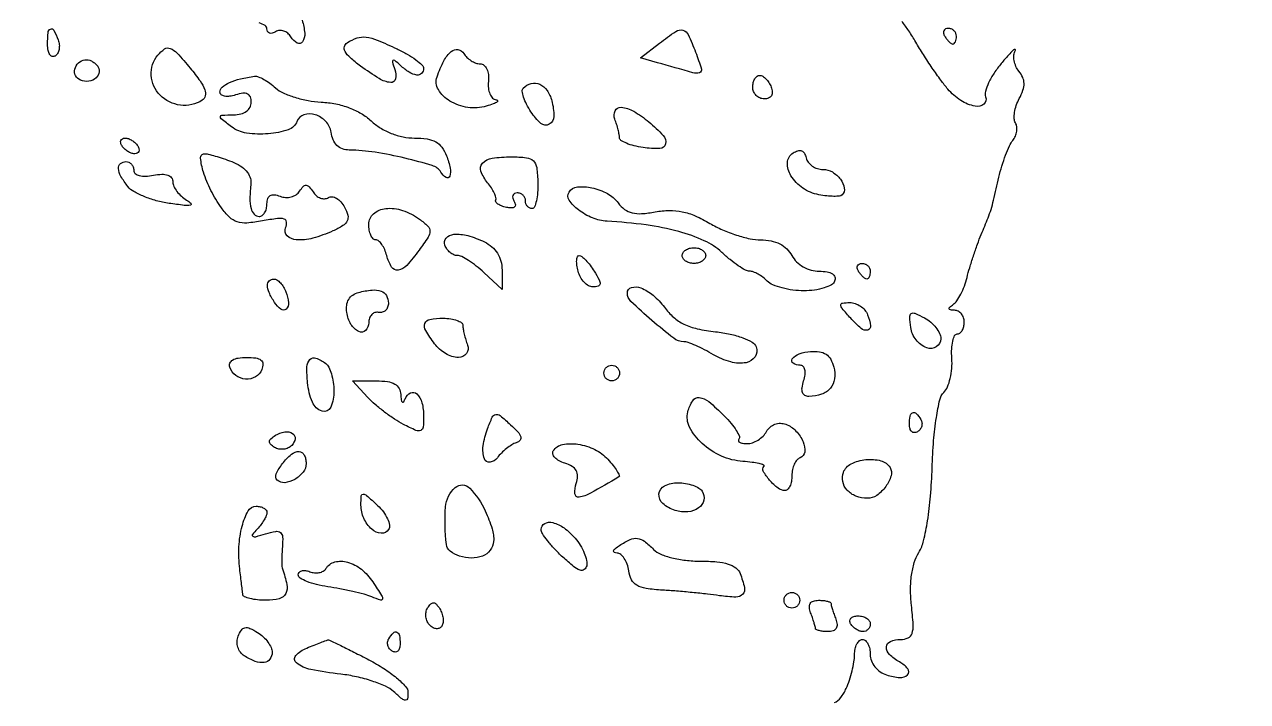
# Model space of a CAD drawing. Extents: x 0 to 4160, y 0 to 3120.
# Drawn here: x 288.1 to 444.2, y 2697.1 to 2783.5 of the extents above; entities that cross this region are included whole.
import ezdxf

# ---------------------------------------------------------------- set-up
doc = ezdxf.new("R2010")
doc.units = 0

msp = doc.modelspace()

# ---------------------------------------------------------------- linework, layer by layer
for points in [[(4159.499279, 606.274193, 0.000001), (4159.667734, 974.478125, 0.000057)], [(757.647081, 3119.740147, 0.000002), (520.492565, 3119.487217, 0.4139)], [(1964.75, 0.149832, 0.000016), (2717.930904, 0.232101, 0.000028), (3351.473438, 0.357111)], [(323.483752, 2784.051192, -0.055592), (323.815907, 2782.380567, -0.169649), (323.532943, 2781.276564, -0.396258), (322.866084, 2781.120959, -0.123601), (322.05743, 2781.907076, 0.080983), (321.654936, 2782.370465, 0.091762), (321.14195, 2782.658071, 0.100716), (320.599989, 2782.727393, 0.120589), (320.111803, 2782.569098, -0.072223), (319.686428, 2782.38453, -0.148061), (319.326592, 2782.394897, -0.188844), (319.08901, 2782.593424, -0.126017), (319, 2782.940983, 0.264846), (318.767839, 2783.348535, 0.058229), (318.003303, 2783.688914, 0.046103)], [(391.418216, 2696.938128, 0.129376), (392.226498, 2697.570528, 0.055565), (392.934462, 2698.755505, 0.02652), (393.342542, 2699.793752, 0.019528), (393.686998, 2700.98082, 0.019842), (393.924805, 2702.132142, 0.041025), (394, 2703.047053, -0.049231), (394.073765, 2703.794407, -0.069228), (394.29375, 2704.426322, -0.089405), (394.618194, 2704.851717, -0.18737), (395, 2705, -0.185742), (395.381774, 2704.853109, -0.089917), (395.70625, 2704.432295, -0.069758), (395.926202, 2703.806935, -0.04977), (396, 2703.067388, 0.096246), (396.154337, 2702.273027, 0.073001), (396.603673, 2701.505328, 0.070334), (397.274836, 2700.873683, 0.076978), (398.075361, 2700.476082, 0.057151), (399.77549, 2700.14355, 0.218122), (400.765025, 2700.505367, 0.390678), (400.799195, 2701.250135, 0.090634), (399.74167, 2702.124693, -0.064118), (398.444714, 2703.086841, -0.216165), (398.063677, 2704.044472, -0.293939), (398.5643, 2704.747402, -0.095327), (399.877163, 2705, 0.105011), (400.835999, 2705.203622, 0.214349), (401.338626, 2705.765293, 0.09307), (401.478883, 2706.908611, 0.012176), (401.262815, 2709.360667, -0.027113), (401.145825, 2711.374508, -0.035638), (401.26984, 2713.210838, -0.039969), (401.625138, 2714.810402, -0.060565), (402.204942, 2716.110667, 0.076352), (402.814024, 2717.600797, 0.019909), (403.318658, 2720.145084, 0.018392), (403.69759, 2723.30879, 0.012762), (403.90243, 2726.904569, -0.011655), (404.092874, 2730.383201, -0.019002), (404.434941, 2733.318813, -0.018355), (404.874813, 2735.597339, -0.140409), (405.398302, 2736.541159, 0.100005), (405.856748, 2737.231746, 0.039249), (406.205099, 2738.325837, 0.036869), (406.406275, 2739.604271, 0.037893), (406.414775, 2740.886589, -0.027272), (406.397364, 2742.079741, -0.044173), (406.527033, 2743.085436, -0.05628), (406.767382, 2743.789527, -0.290099), (407.099614, 2744, 0.163242), (407.443068, 2744.115203, 0.096025), (407.735512, 2744.440625, 0.077264), (407.933103, 2744.926303, 0.058106), (408, 2745.5, 0.081749), (407.905509, 2746.07407, 0.09112), (407.632812, 2746.563873, 0.099323), (407.226808, 2746.894248, 0.118755), (406.75, 2747.015313, -0.033411), (406.222968, 2747.057059, -0.315502), (406.066958, 2747.204475, -0.274136), (406.142363, 2747.422736, -0.028133), (406.596028, 2747.765313, 0.0966), (407.062825, 2748.229996, 0.030683), (407.564547, 2749.079043, 0.029335), (408.019912, 2750.116181, 0.028794), (408.354011, 2751.205897, -0.01283), (408.690618, 2752.443399, -0.00709), (409.161744, 2753.937704, -0.007065), (409.682445, 2755.43961, -0.011278), (410.174189, 2756.705897, 0.002986), (411.038666, 2758.827083, 0.020527), (411.414122, 2759.888574, 0.016456), (411.732096, 2761.055564, 0.001487), (412.421929, 2764, -0.016765), (412.802963, 2765.428406, -0.01683), (413.278416, 2766.826195, -0.016904), (413.774349, 2768.014628, -0.062195), (414.201563, 2768.706195, 0.067813), (414.525388, 2769.243759, 0.06413), (414.701313, 2769.858617, 0.068695), (414.709308, 2770.454423, 0.10787), (414.539846, 2770.935528, -0.129294), (414.375163, 2771.474745, -0.048421), (414.420978, 2772.270468, -0.043891), (414.64303, 2773.170025, -0.040438), (415.02315, 2774.043256, 0.038407), (415.492433, 2775.10948, 0.087549), (415.634818, 2775.974217, 0.102802), (415.465091, 2776.746467, 0.067979), (414.983304, 2777.520117, -0.069009), (414.593467, 2778.148988, -0.06199), (414.371646, 2778.883465, -0.065379), (414.343445, 2779.607874, -0.100785), (414.523658, 2780.206195, 0.53382), (414.468994, 2780.309367, 0.216861), (414.282775, 2780.246785, 0.023495), (413.644038, 2779.591352, 0.006906), (412.726498, 2778.52754, 0.028621), (411.80815, 2777.295826, 0.035783), (411.109827, 2776.052963, 0.038674), (410.69605, 2774.963807, 0.164501), (410.72374, 2774.27754, -0.319112), (410.481634, 2773.334835, -0.229091), (409.391296, 2773.055026, -0.09458), (407.546099, 2773.80877, -0.072518), (405.90678, 2775.25, -0.018579), (405.019945, 2776.374742, -0.007926), (403.914596, 2777.940625, -0.007829), (402.787248, 2779.649514, -0.0102), (401.812347, 2781.25, 0.015163), (400.917615, 2782.686582, 0.021707), (400.032619, 2783.898438, 0.018501)]]:
    msp.add_lwpolyline(points, format="xyb")
for points in [[(292.349337, 2781.532025, -0.066719), (292.493102, 2780.926665, -0.072258), (292.466258, 2780.321649, -0.081026), (292.279146, 2779.809536, -0.126981), (291.956326, 2779.473008, -0.214542), (291.594852, 2779.42542, -0.177225), (291.280921, 2779.660421, -0.099152), (291.068264, 2780.193244, -0.045552), (291, 2780.940983, -0.020503), (291.063011, 2782.476999, -0.275668), (291.377209, 2782.917133, -0.395517), (291.794126, 2782.769457, -0.027681)], [(335.598871, 2780.386059, -0.019847), (336.901598, 2779.703276, -0.027862), (338.000918, 2778.985933, -0.027086), (338.808111, 2778.322406, -0.210169), (339, 2777.886059, -0.202063), (338.73434, 2777.25553, -0.227862), (338.115845, 2777.046986, -0.112241), (337.161233, 2777.39157, -0.04454), (336.052821, 2778.25, 0.010716), (335.314351, 2778.906318, 0.338283), (335.086223, 2778.918361, 0.328028), (335.009429, 2778.69932, 0.010405), (335.321437, 2777.75, -0.134308), (335.407316, 2776.548106, -0.386573), (334.791451, 2776.092097, -0.113455), (333.3268, 2776.587807, -0.02109), (330.957353, 2778.189651, -0.019828), (329.617084, 2779.265274, -0.083873), (328.966005, 2780.058165, -0.194791), (328.882598, 2780.670468, -0.191207), (329.247845, 2781.174339, -0.06172), (330.512263, 2781.773357, -0.111112), (331.648635, 2781.884882, -0.067705), (333.081188, 2781.5058, -0.012293)], [(373.710974, 2779.954762, -0.015077), (374.447599, 2777.809596, -0.42407), (374.191613, 2777.342731, -0.135123), (373.365663, 2777.343996, -0.002169), (368.833617, 2778.620196), (366.667234, 2779.240391), (369.083617, 2781.09796, -0.015228), (371.185726, 2782.614387, -0.212275), (372.084109, 2782.774284, -0.2281), (372.767832, 2782.209145, -0.017656)], [(405.5, 2782, 0.029505), (405.768994, 2781.617226, 0.035638), (406.066025, 2781.29375, 0.038439), (406.34829, 2781.065539, 0.151918), (406.559017, 2781, 0.210953), (406.727648, 2781.07446, 0.081139), (406.870461, 2781.29375, 0.061769), (406.967655, 2781.617151, 0.042167), (407, 2782, 0.105053), (406.918938, 2782.381556, 0.099167), (406.688914, 2782.70625, 0.09642), (406.345238, 2782.923877, 0.093332), (405.940983, 2783, 0.108972), (405.586039, 2782.921712, 0.182303), (405.3746, 2782.70625, 0.161196), (405.343488, 2782.3821, 0.082592)], [(310.738302, 2773.8171, -0.174724), (307.957863, 2773.19566, -0.168718), (305.372264, 2774.47783, -0.179526), (304.237826, 2777.012102, -0.191891), (305.073069, 2779.588043, -0.072051), (305.937181, 2780.36794, -0.248398), (306.663753, 2780.443353, -0.11229), (307.530007, 2779.841563, -0.011092), (309.208393, 2777.919444, -0.016992), (310.480297, 2776.286163, -0.067779), (311.078741, 2775.170413, -0.143425), (311.135323, 2774.38648, -0.200653)], [(346.213525, 2778.47325, -0.17086), (346.694685, 2778.292556, -0.109715), (347.061419, 2777.814669, -0.082628), (347.26201, 2777.093005, -0.053293), (347.26179, 2776.22325, 0.053698), (347.262265, 2775.365281, 0.074805), (347.457278, 2774.623799, 0.095949), (347.807766, 2774.109092, 0.177152), (348.26179, 2773.90032, -0.249901), (348.442869, 2773.784228, -0.39482), (348.401901, 2773.617639, -0.059209), (347.888848, 2773.363888, -0.01491), (347, 2773.077977, -0.105971), (344.627813, 2772.911077, -0.099525), (342.336202, 2773.719923, -0.124353), (340.878371, 2775.177005, -0.223507), (340.71558, 2776.82547, -0.031645), (341.591943, 2778.871849, -0.096802), (342.51443, 2780.058271, -0.224037), (343.37354, 2780.301691, -0.216419), (344.125254, 2779.797334, 0.062751), (344.527295, 2779.299059, 0.050407), (345.069425, 2778.873234, 0.052018), (345.662176, 2778.578711, 0.084302)], [(297.457295, 2778.069098, -0.221146), (297.555025, 2777.246757, -0.174599), (296.997313, 2776.53216, -0.137965), (295.986908, 2776.232649, -0.142848), (294.983688, 2776.510081, -0.189436), (294.496365, 2777.160814, -0.165456), (294.54728, 2778.014234, -0.147302), (295.126679, 2778.730681, -0.150691), (296, 2779, -0.08914), (296.379855, 2778.931737, -0.053258), (296.791891, 2778.726548, -0.051122), (297.171806, 2778.425183, -0.061191)], [(320.111658, 2775.398951, 0.07769), (321.071983, 2774.769096, 0.030961), (322.547878, 2774.207618, 0.029719), (324.244316, 2773.78851, 0.032954), (325.920851, 2773.591629, -0.036375), (327.781167, 2773.360271, -0.040902), (329.514234, 2772.865285, -0.043504), (331.043103, 2772.132562, -0.055136), (332.294904, 2771.192678, 0.051777), (333.46626, 2770.300864, 0.042806), (334.871419, 2769.601693, 0.04276), (336.376855, 2769.151341, 0.051347), (337.846675, 2769, -0.036586), (339.440087, 2768.88325, -0.08995), (340.548072, 2768.509056, -0.107913), (341.332406, 2767.820991, -0.068612), (341.915664, 2766.75, -0.036977), (342.387541, 2765.155667, -0.137125), (342.326606, 2764.119023, -0.49032), (341.873751, 2763.965029, -0.105983), (341.195627, 2764.656494, 0.17971), (340.108077, 2765.484441, 0.014862), (336.618462, 2766.432757, 0.020822), (332.799066, 2767.183104, 0.033653), (329.5, 2767.464425, -0.083881), (328.623774, 2767.628543, -0.106777), (327.931015, 2768.067974, -0.099242), (327.447127, 2768.783009, -0.064094), (327.180449, 2769.75, 0.154639), (326.525805, 2771.112422, 0.128294), (325.157505, 2771.971861, 0.154859), (323.728104, 2771.969516, 0.22866), (322.833333, 2771.121616, -0.227471), (321.707693, 2770.050103, -0.05805), (319.170433, 2769.542461, -0.056913), (316.410003, 2769.631393, -0.125994), (314.480543, 2770.439377, -0.005272), (313.163981, 2771.456504, -0.275931), (313.05429, 2771.74442, -0.351995), (313.261573, 2771.926013, -0.0071), (314.75, 2771.968197, 0.0581), (315.66959, 2772.088612, 0.093176), (316.38605, 2772.41901, 0.11427), (316.837568, 2772.928303, 0.125093), (317, 2773.567388, 0.088639), (316.879337, 2774.242687, 0.197727), (316.532245, 2774.619739, 0.144755), (315.92767, 2774.710381, 0.042184), (315, 2774.5, -0.043865), (314.233668, 2774.328908, -0.077588), (313.5875, 2774.343696, -0.120098), (313.160831, 2774.532598, -0.232811), (313, 2774.859288, -0.220665), (313.295599, 2775.496465, -0.068259), (314.210939, 2776.077696, -0.049646), (315.613746, 2776.558559, -0.026448), (317.421259, 2776.883999, -0.125799), (317.891976, 2776.824838, -0.032274), (318.591583, 2776.495617, -0.030788), (319.366725, 2776.003225, -0.027028)], [(355.350615, 2773.767247, -0.061888), (355.619442, 2771.745015, -0.277713), (355.037515, 2770.75914, -0.312277), (353.974113, 2770.876125, -0.069065), (352.700702, 2772.334035, -0.027475), (352.134014, 2773.312164, -0.039724), (351.753643, 2774.235518, -0.04544), (351.584398, 2774.990463, -0.232856), (351.718715, 2775.385381, -0.135983), (352.735339, 2775.960853, -0.16752), (353.814682, 2775.866521, -0.139269), (354.751587, 2775.083936, -0.085802)], [(383.361626, 2775.5, -0.075244), (383.496694, 2774.885039, -0.151899), (383.382077, 2774.407358, -0.166113), (383.027855, 2774.106211, -0.094119), (382.468615, 2774, -0.10122), (381.908181, 2774.114629, -0.098432), (381.431406, 2774.440625, -0.097416), (381.112001, 2774.927495, -0.096899), (381, 2775.5, -0.057609), (381.066322, 2776.073715, -0.076852), (381.262322, 2776.559375, -0.095748), (381.552359, 2776.884842, -0.164455), (381.893011, 2777, -0.13875), (382.276919, 2776.891374, -0.061199), (382.692784, 2776.559375, -0.053891), (383.075237, 2776.073796, -0.048303)], [(367.75, 2771.056438, -0.030354), (369.583596, 2769.327747, -0.249923), (369.873431, 2768.256946, -0.341438), (369.147847, 2767.661422, -0.043763), (367, 2767.786692, -0.024719), (365.850672, 2768.013883, -0.037215), (364.88125, 2768.334043, -0.041842), (364.18751, 2768.69258, -0.258047), (364, 2769.031712, 0.047902), (363.960217, 2769.446007, 0.014401), (363.821697, 2770.064691, 0.01429), (363.625363, 2770.753581, 0.015048), (363.393011, 2771.418213, -0.205945), (363.435378, 2772.48206, -0.311427), (364.210004, 2772.926579, -0.112167), (365.806821, 2772.421681, -0.04143)], [(302.5, 2768, -0.076764), (302.661825, 2767.617617, -0.154201), (302.642737, 2767.29375, -0.186277), (302.449529, 2767.079239, -0.117858), (302.118034, 2767, -0.085235), (301.689814, 2767.073533, -0.053414), (301.230237, 2767.29375, -0.051777), (300.810561, 2767.617474, -0.064269), (300.5, 2768, -0.076764), (300.338175, 2768.382383, -0.154201), (300.357263, 2768.70625, -0.186277), (300.550471, 2768.920761, -0.117858), (300.881966, 2769, -0.085235), (301.310186, 2768.926467, -0.053414), (301.769763, 2768.70625, -0.051777), (302.189439, 2768.382526, -0.064269)], [(314.497894, 2766.000801, -0.04885), (315.562923, 2765.471881, -0.071238), (316.362676, 2764.797162, -0.085966), (316.835832, 2764.036138, -0.122138), (316.947839, 2763.250801, 0.020016), (316.827418, 2761.291252, 0.066094), (316.96998, 2760.00808, 0.127127), (317.365277, 2759.276761, 0.208536), (318, 2759, 0.157984), (318.381408, 2759.123597, 0.097154), (318.70625, 2759.472053, 0.07906), (318.92557, 2759.992458, 0.060338), (319, 2760.606989, -0.076293), (319.103107, 2761.278785, -0.187593), (319.410112, 2761.661977, -0.166401), (319.926005, 2761.763701, -0.057892), (320.67005, 2761.573119, 0.078993), (321.370814, 2761.424673, 0.075854), (322.093423, 2761.497416, 0.080113), (322.726815, 2761.773938, 0.106755), (323.17005, 2762.21613, -0.042149), (323.636141, 2762.819019, -0.224467), (324.011555, 2762.97194, -0.203895), (324.392897, 2762.784391, -0.03475), (324.888197, 2762.121885, 0.074288), (325.307424, 2761.64467, 0.086983), (325.827339, 2761.341327, 0.098555), (326.364804, 2761.255608, 0.129531), (326.838023, 2761.399893, -0.172407), (327.320895, 2761.503883, -0.101995), (327.88431, 2761.309246, -0.079483), (328.444239, 2760.842823, -0.056616), (328.909049, 2760.169944, -0.057497), (329.313389, 2759.147318, -0.18217), (329.242047, 2758.427039, -0.141561), (328.686308, 2757.818851, -0.030422), (327.412169, 2757.141935, -0.040324), (324.849, 2756.215239, -0.083342), (322.735842, 2756.003179, -0.183368), (321.590482, 2756.527066, -0.294471), (321.377929, 2757.542484, 0.107052), (321.492551, 2758.285221, 0.315682), (321.187958, 2758.668315, 0.106725), (320.33978, 2758.731922, 0.011914), (318.416067, 2758.418276, -0.026728), (316.446951, 2758.156829, -0.098026), (315.203687, 2758.302794, -0.115606), (314.222197, 2758.894452, -0.04466), (313.181149, 2760.108436, -0.037392), (311.838999, 2762.323057, -0.041625), (310.896403, 2764.636547, -0.051542), (310.526587, 2766.454331, -0.443131), (311.021384, 2767, -0.059697), (311.503454, 2766.942238, -0.010342), (312.392581, 2766.706485, -0.011116), (313.429506, 2766.383336, -0.009747)], [(353.575026, 2763.297403, -0.023616), (353.544092, 2762.033662, -0.038006), (353.385662, 2760.968612, -0.044665), (353.139575, 2760.208023, -0.300758), (352.825026, 2760, -0.12045), (352.510357, 2760.07692, -0.100711), (352.242351, 2760.29375, -0.091807), (352.062347, 2760.61805, -0.081081), (352, 2761, 0.105053), (351.918938, 2761.381556, 0.099167), (351.688914, 2761.70625, 0.09642), (351.345238, 2761.923877, 0.093332), (350.940983, 2762, 0.123575), (350.592384, 2761.912508, 0.188176), (350.392052, 2761.678011, 0.149868), (350.378752, 2761.323181, 0.073512), (350.559413, 2760.903868, -0.102504), (350.712156, 2760.484488, -0.273879), (350.59588, 2760.201343, -0.169754), (350.213826, 2760.078882, -0.044556), (349.565608, 2760.153868, -0.036314), (348.946945, 2760.329638, -0.063507), (348.474241, 2760.573489, -0.096905), (348.211347, 2760.842182, -0.269015), (348.197179, 2761.096305, 0.189684), (348.22894, 2761.429706, 0.039539), (348.01857, 2761.990351, 0.036322), (347.653303, 2762.642413, 0.02738), (347.16391, 2763.3025, -0.083377), (346.319124, 2764.756445, -0.282722), (346.518697, 2765.788162, -0.173743), (347.729218, 2766.425473, -0.035349), (350.18541, 2766.597403, -0.025411), (352.135446, 2766.496704, -0.168981), (353.004283, 2766.090636, -0.169879), (353.430999, 2765.234211, -0.025744)], [(389.966335, 2765, -0.135145), (391.165293, 2764.669906, -0.097954), (392.200072, 2763.738992, -0.117408), (392.684745, 2762.621279, -0.244931), (392.407597, 2761.74093, -0.17538), (392.087889, 2761.591132, -0.024817), (391.350161, 2761.560635, -0.025796), (390.439409, 2761.615245, -0.019355), (389.446191, 2761.765535, -0.101625), (387.393075, 2762.612931, -0.106134), (385.877267, 2764.190841, -0.148768), (385.433803, 2765.868123, -0.248675), (386.146755, 2767.100842, -0.067471), (386.753192, 2767.374752, -0.163296), (387.238453, 2767.358134, -0.173277), (387.596744, 2767.055669, -0.077796), (387.823324, 2766.473668, 0.109388), (388.084151, 2765.910736, 0.079316), (388.586205, 2765.43289, 0.074416), (389.246688, 2765.110708, 0.076468)], [(302, 2764.883423, 0.222095), (302.189445, 2764.477964, 0.112088), (302.702744, 2764.215051, 0.072403), (303.501153, 2764.130452, 0.037491), (304.5, 2764.244751, -0.035169), (305.589414, 2764.374537, -0.092805), (306.364586, 2764.267816, -0.15233), (306.824652, 2763.936424, -0.162465), (307, 2763.411018, 0.108717), (307.12663, 2762.835519, 0.053429), (307.514063, 2762.189069, 0.049398), (308.080601, 2761.575288, 0.051251), (308.75, 2761.093066, -0.069971), (309.295227, 2760.668534, -0.596787), (309.222485, 2760.438762, -0.076232), (308.444557, 2760.410808, -0.006818), (306.5, 2760.664807, -0.030598), (304.877054, 2761.001737, -0.030622), (303.307813, 2761.534157, -0.032154), (302.002518, 2762.16889, -0.095641), (301.25, 2762.812561, -0.036549), (300.364496, 2764.108472, -0.112495), (300.050254, 2765.116044, -0.236699), (300.303447, 2765.738061, -0.18181), (301, 2766, -0.110882), (301.381489, 2765.914346, -0.100005), (301.70625, 2765.672005, -0.09477), (301.924089, 2765.309746, -0.088335)], [(363.828171, 2760.719352, 0.072763), (364.653756, 2759.894984, 0.101024), (365.597792, 2759.452825, 0.077529), (366.825154, 2759.352062, 0.02816), (368.562077, 2759.577623, -0.042238), (370.365357, 2759.760413, -0.056085), (372.0052, 2759.603402, -0.051783), (373.665999, 2759.069604, -0.029656), (375.541066, 2758.108272, 0.030538), (377.122306, 2757.301095, 0.024111), (378.918801, 2756.619305, 0.024694), (380.654086, 2756.148137, 0.05399), (382.021976, 2756, -0.048989), (383.336929, 2755.870854, -0.067617), (384.457459, 2755.48601, -0.074639), (385.351294, 2754.854807, -0.079049), (386, 2754, 0.078047), (386.598568, 2753.207988, 0.062372), (387.45573, 2752.565436, 0.061171), (388.463307, 2752.143604, 0.068682), (389.503799, 2752, -0.038643), (390.505597, 2751.922459, -0.10406), (391.170167, 2751.670894, -0.178369), (391.475653, 2751.267817, -0.167064), (391.457228, 2750.75, -0.176284), (391.03883, 2750.268725, -0.049349), (390.108806, 2749.867188, -0.043298), (388.891546, 2749.591898, -0.033981), (387.540901, 2749.5, -0.032716), (386.133511, 2749.592187, -0.032443), (384.746137, 2749.867188, -0.03423), (383.569292, 2750.268942, -0.097071), (382.852288, 2750.75, 0.03553), (382.299641, 2751.228346, 0.03373), (381.675496, 2751.632812, 0.035569), (381.074249, 2751.913264, 0.09159), (380.604719, 2752, -0.128457), (380.068966, 2752.139952, -0.021154), (379.151353, 2752.706759, -0.022057), (378.105794, 2753.484799, -0.017896), (377.054719, 2754.405987, 0.083529), (374.823795, 2755.89569, 0.039242), (371.548381, 2757.067744, 0.032604), (367.385807, 2757.911567, 0.02003), (362.403228, 2758.385167, -0.08413), (360.548316, 2758.804982, -0.065782), (358.755585, 2759.835757, -0.079348), (357.581779, 2761.072633, -0.296903), (357.557635, 2762.093256, -0.232374), (358.620819, 2762.760676, -0.080078), (360.483781, 2762.656464, -0.071742), (362.449483, 2761.918957, -0.107348)], [(338.467021, 2758.647773, -0.031681), (339.541362, 2757.752537, -0.209898), (339.806339, 2757.123979, -0.142365), (339.572577, 2756.361983, -0.012411), (338.408151, 2754.679198, -0.026641), (336.839003, 2752.752216, -0.169259), (335.746577, 2752.157141, -0.304708), (334.914325, 2752.536911, -0.07398), (334.289749, 2754, 0.038887), (334.024544, 2754.765484, 0.050447), (333.660882, 2755.4125, 0.059916), (333.259476, 2755.858742, 0.181596), (332.883369, 2756, -0.2107), (332.545576, 2756.148959, -0.081235), (332.25949, 2756.5875, -0.061847), (332.064796, 2757.234305, -0.042236), (332, 2758, -0.218012), (332.614004, 2759.341255, -0.154294), (334.157736, 2760.004894, -0.106337), (336.313886, 2759.76229, -0.077014)], [(346.75, 2755.752636, -0.065296), (347.706031, 2755.123885, -0.075024), (348.416652, 2754.295247, -0.074963), (348.851522, 2753.293221, -0.065045), (349, 2752.156706), (349, 2749.651372), (346.685549, 2751.825686, 0.021289), (345.720339, 2752.658028, 0.024792), (344.734141, 2753.361295, 0.024906), (343.853563, 2753.86559, 0.118118), (343.292538, 2754, -0.108568), (342.842016, 2754.098991, -0.066393), (342.380508, 2754.391667, -0.061757), (341.978425, 2754.823549, -0.065071), (341.70233, 2755.333333, -0.284958), (341.874993, 2756.237004, -0.188155), (342.853812, 2756.715685, -0.088402), (344.639948, 2756.548253, -0.045413)], [(360.767927, 2752, -0.01628), (361.393968, 2750.920882, -0.14205), (361.508728, 2750.384889, -0.311893), (361.276367, 2750.09516, -0.072672), (360.625105, 2750, -0.128549), (360.05393, 2750.149316, -0.074073), (359.488482, 2750.5875, -0.065867), (359.014055, 2751.235317, -0.061273), (358.710251, 2752, -0.029698), (358.557692, 2752.766768, -0.052124), (358.536463, 2753.4125, -0.076412), (358.6367, 2753.852851, -0.307817), (358.853073, 2754, -0.174106), (359.186366, 2753.880315, -0.029417), (359.690218, 2753.4125, -0.029121), (360.240929, 2752.765826, -0.022242)], [(375, 2754, -0.148195), (374.884432, 2753.618646, -0.098894), (374.559375, 2753.29375, -0.082425), (374.073457, 2753.074694, -0.064853), (373.5, 2753, -0.064853), (372.926543, 2753.074694, -0.082425), (372.440625, 2753.29375, -0.098894), (372.115568, 2753.618646, -0.148195), (372, 2754, -0.148195), (372.115568, 2754.381354, -0.098894), (372.440625, 2754.70625, -0.082425), (372.926543, 2754.925306, -0.064853), (373.5, 2755, -0.064853), (374.073457, 2754.925306, -0.082425), (374.559375, 2754.70625, -0.098894), (374.884432, 2754.381354, -0.148195)], [(396, 2752, -0.042167), (395.967655, 2751.617151, -0.061769), (395.870461, 2751.29375, -0.081139), (395.727648, 2751.07446, -0.210953), (395.559017, 2751, -0.151918), (395.34829, 2751.065539, -0.038439), (395.066025, 2751.29375, -0.035638), (394.768994, 2751.617226, -0.029505), (394.5, 2752, -0.082592), (394.343488, 2752.3821, -0.161196), (394.3746, 2752.70625, -0.182303), (394.586039, 2752.921712, -0.108972), (394.940983, 2753, -0.093332), (395.345238, 2752.923877, -0.09642), (395.688914, 2752.70625, -0.099167), (395.918938, 2752.381556, -0.105053)], [(321.41655, 2749.356872, -0.064226), (321.750282, 2747.982006, -0.239714), (321.445648, 2747.174373, -0.362582), (320.770676, 2747.144739, -0.089003), (319.96094, 2748.02896, -0.032058), (319.272033, 2749.290528, -0.103585), (319.056104, 2750.215679, -0.218031), (319.294546, 2750.769607, -0.185839), (319.893011, 2751, -0.14828), (320.280659, 2750.882454, -0.058646), (320.708918, 2750.517331, -0.051229), (321.109254, 2749.985526, -0.044155)], [(334.5, 2747.916667, -0.090618), (334.404678, 2747.395029, -0.1151), (334.132812, 2746.989583, -0.123487), (333.726366, 2746.764789, -0.114715), (333.25, 2746.75, 0.129717), (332.773977, 2746.721119, 0.125415), (332.367188, 2746.461458, 0.108839), (332.094403, 2746.002571, 0.080046), (332, 2745.416667, -0.200204), (331.592684, 2744.440186, -0.315334), (330.732618, 2744.292992, -0.151984), (329.724697, 2745.219038, -0.095114), (329.191533, 2746.743744, -0.066317), (329.178384, 2747.66357, -0.103788), (329.430188, 2748.410921, -0.111703), (329.943521, 2748.957214, -0.086139), (330.691533, 2749.293192, -0.036386), (332.413965, 2749.602288, -0.113395), (333.576547, 2749.460922, -0.18134), (334.24855, 2748.888428, -0.127283)], [(369.728333, 2747.398382, 0.055354), (370.886321, 2746.130584, 0.068488), (372.219913, 2745.250596, 0.057306), (373.927288, 2744.661906, 0.026332), (376.252076, 2744.275055, -0.024977), (378.121896, 2743.969112, -0.036548), (379.721672, 2743.500083, -0.041658), (380.913412, 2742.936816, -0.171554), (381.423478, 2742.338818, -0.238996), (381.293226, 2741.076048, -0.207669), (380.177228, 2740.32995, -0.112396), (378.185155, 2740.417786, -0.06651), (375.984241, 2741.350237, 0.014199), (374.84219, 2741.98183, 0.016452), (373.72015, 2742.515382, 0.015621), (372.74841, 2742.903205, 0.087344), (372.198536, 2743, -0.16615), (370.918071, 2743.437577, -0.013559), (368.137665, 2745.712315, -0.012305), (365.462227, 2748.14263, -0.204991), (365, 2749.222684, -0.332706), (365.525589, 2749.925122, -0.165044), (366.700409, 2749.876825, -0.083406), (368.306489, 2748.925728, -0.06011)], [(395.654923, 2746.456872, -0.052812), (396.038578, 2745.01978, -0.397669), (395.675531, 2744.490973, -0.233661), (394.835439, 2744.702725, -0.032319), (393.505548, 2745.993869, -0.00814), (392.427921, 2747.224317, -0.16105), (392.242593, 2747.68345, -0.394125), (392.451409, 2747.938231, -0.033352), (393.376397, 2748, -0.083147), (394.06533, 2747.884637, -0.065963), (394.741343, 2747.546706, -0.066322), (395.302508, 2747.046787, -0.086262)], [(344, 2745.081787, 0.04425), (344.040803, 2744.621647, 0.015326), (344.178303, 2743.96865, 0.015089), (344.374624, 2743.254744, 0.016969), (344.606989, 2742.581787, -0.253774), (344.462262, 2741.48033, -0.250815), (343.457783, 2740.993122, -0.12546), (341.803841, 2741.485784, -0.095885), (340.392046, 2742.75, -0.027958), (339.263539, 2744.423109, -0.219962), (339.168319, 2745.331205, -0.276191), (339.791059, 2745.859251, -0.041111), (341.5, 2746, -0.03493), (342.457534, 2745.933025, -0.053132), (343.265625, 2745.730275, -0.069316), (343.820686, 2745.433926, -0.239948)], [(405, 2743.391492, -0.253554), (404.43401, 2742.347135, -0.239072), (403.223952, 2742.215721, -0.138473), (401.850425, 2743.230605, -0.130208), (401.170245, 2744.838083, -0.019613), (401.034432, 2746.163511, -0.263567), (401.240162, 2746.586675, -0.260021), (401.711446, 2746.631146, -0.019178), (402.920245, 2746.042684, -0.052495), (403.715738, 2745.502778, -0.051149), (404.389072, 2744.804762, -0.055547), (404.849003, 2744.061641, -0.111264)], [(391.351107, 2739.765367, -0.098021), (391.441373, 2738.271728, -0.142574), (390.908554, 2737.073122, -0.133763), (389.782679, 2736.297383, -0.081616), (388.182612, 2736.015313, -0.131813), (387.664492, 2736.147882, -0.183759), (387.361119, 2736.511936, -0.118334), (387.301901, 2737.12888, -0.041888), (387.5, 2738, 0.043987), (387.676008, 2738.789261, 0.086344), (387.649865, 2739.430242, 0.136392), (387.433385, 2739.841894, 0.20676), (387.067388, 2740, -0.138813), (386.155487, 2740.258141, -0.44138), (386.050811, 2740.80911, -0.14943), (386.934578, 2741.454229, -0.062912), (388.388707, 2741.76148, -0.056544), (389.523591, 2741.726976, -0.112869), (390.35716, 2741.40544, -0.117221), (390.94833, 2740.763802, -0.063919)], [(318.342788, 2739.450908, -0.173757), (317.542417, 2738.520651, -0.148367), (316.274281, 2738.23488, -0.141168), (315.013834, 2738.699873, -0.155095), (314.249533, 2739.75, -0.181034), (314.268478, 2740.264947, -0.162999), (314.62092, 2740.668317, -0.095233), (315.337178, 2740.921384, -0.037451), (316.385282, 2741, -0.03049), (317.593694, 2740.926242, -0.137743), (318.239497, 2740.656478, -0.226791), (318.473954, 2740.177623, -0.094197)], [(326.5, 2740.234687, -0.124549), (326.888059, 2739.763878, -0.038409), (327.218589, 2738.898229, -0.035751), (327.452205, 2737.836043, -0.032494), (327.542004, 2736.716732, -0.103793), (327.140694, 2734.649612, -0.385896), (326.039199, 2734.136932, -0.224422), (324.798294, 2735.27566, -0.072732), (324.186642, 2737.758189, -0.02937), (324.110119, 2739.790268, -0.184623), (324.494141, 2740.734648, -0.304881), (325.257926, 2740.911541, -0.067442)], [(364, 2739, -0.099038), (363.923658, 2738.618362, -0.097945), (363.70625, 2738.29375, -0.097945), (363.381638, 2738.076342, -0.099038), (363, 2738, -0.099038), (362.618362, 2738.076342, -0.097945), (362.29375, 2738.29375, -0.097945), (362.076342, 2738.618362, -0.099038), (362, 2739, -0.099038), (362.076342, 2739.381638, -0.097945), (362.29375, 2739.70625, -0.097945), (362.618362, 2739.923658, -0.099038), (363, 2740, -0.099038), (363.381638, 2739.923658, -0.097945), (363.70625, 2739.70625, -0.097945), (363.923658, 2739.381638, -0.099038)], [(336.078947, 2736.25, 0.020483), (336.137062, 2735.576253, 0.187944), (336.274935, 2735.323011, 0.449603), (336.450943, 2735.348598, 0.04958), (336.664358, 2735.756231, -0.186104), (337.3394, 2736.479058, -0.314717), (338.123354, 2736.353962, -0.138813), (338.783007, 2735.220047, -0.062839), (339, 2733.500286, -0.023568), (338.933388, 2732.087853, -0.280152), (338.619638, 2731.666939, -0.205206), (338.021412, 2731.679413, -0.013235), (336.419072, 2732.457608, -0.026493), (335.288542, 2733.122364, -0.016026), (334.021121, 2734.020651, -0.016037), (332.816522, 2734.996152, -0.027008), (331.880117, 2735.898305), (329.92209, 2738), (332.961045, 2738, -0.032219), (334.393511, 2737.907598, -0.095949), (335.322651, 2737.599541, -0.1429), (335.858042, 2737.0534, -0.11209)], [(377.348485, 2733.560606, -0.021669), (378.242888, 2732.585127, -0.034821), (378.906629, 2731.673106, -0.038853), (379.297657, 2730.925373, -0.306482), (379.227273, 2730.560606, 0.255469), (379.165592, 2730.350201, 0.220425), (379.306332, 2730.164678, 0.089219), (379.700153, 2730.038556, 0.033003), (380.283643, 2730, 0.082913), (380.966066, 2730.113946, 0.056341), (381.67889, 2730.452545, 0.05531), (382.31297, 2730.951324, 0.071008), (382.762772, 2731.54058, -0.08565), (383.221728, 2732.106869, -0.090656), (383.835627, 2732.473196, -0.091628), (384.533751, 2732.59623, -0.089767), (385.235143, 2732.463262, -0.111191), (386.518881, 2731.607664, -0.08993), (387.431503, 2730.220967, -0.123895), (387.636704, 2728.917603, -0.298051), (387.057229, 2728.185743, 0.138559), (386.652407, 2727.9105, 0.065667), (386.310561, 2727.373833, 0.057563), (386.078491, 2726.675931, 0.051552), (386, 2725.916667, -0.043837), (385.935548, 2725.182948, -0.063618), (385.742218, 2724.563021, -0.083368), (385.457868, 2724.143543, -0.204983), (385.122445, 2724, -0.168308), (384.239537, 2724.305865, -0.04653), (383.160059, 2725.331802, -0.047027), (382.343221, 2726.466727, -0.340191), (382.422399, 2727.092009, 0.53911), (382.386283, 2727.26389, 0.035672), (381.806821, 2727.445353, 0.026657), (380.907794, 2727.6079, 0.013346), (379.758022, 2727.72196, -0.087243), (377.000009, 2728.415137, -0.078703), (374.531921, 2730.022846, -0.090276), (372.948721, 2732.078459, -0.185073), (372.728381, 2734.06933, -0.0787), (373.342811, 2735.472047, -0.284995), (374.184156, 2735.873907, -0.148158), (375.382683, 2735.361735, -0.021847)], [(350.826727, 2730.113347, 0.058612), (350.240111, 2729.840164, 0.029398), (349.569781, 2729.369964, 0.028718), (348.9251, 2728.795466, 0.037624), (348.410827, 2728.197472, -0.197019), (347.470492, 2727.625228, -0.364821), (346.753767, 2728.05681, -0.118938), (346.598802, 2729.72923, -0.052908), (347.150213, 2731.887963, -0.016707), (347.761446, 2733.37828, -0.247789), (348.192289, 2733.714304, -0.218362), (348.748219, 2733.570343, -0.013051), (350.095539, 2732.413539, -0.021355), (351.029744, 2731.492562, -0.110963), (351.392732, 2730.871336, -0.25991), (351.303434, 2730.43259, -0.136515)], [(402.457295, 2733.069098, -0.108373), (402.598899, 2732.665803, -0.099685), (402.565079, 2732.22714, -0.095498), (402.360589, 2731.820631, -0.090427), (402.016312, 2731.510081, -0.136093), (401.63036, 2731.397824, -0.190788), (401.298542, 2731.524436, -0.140899), (401.074611, 2731.890269, -0.067432), (401, 2732.440983, -0.039415), (401.085158, 2733.519563, -0.25701), (401.407182, 2733.933879, -0.315493), (401.86686, 2733.838655, -0.050477)], [(322.174265, 2729.774265, -0.090402), (321.702269, 2729.447819, -0.076613), (321.117308, 2729.284763, -0.07681), (320.511839, 2729.305599, -0.09172), (319.98037, 2729.512132, -0.051636), (319.460944, 2729.912566, -0.224971), (319.324824, 2730.265303, -0.198204), (319.505984, 2730.625842, -0.040088), (320.095492, 2731.059017, -0.098573), (321.272268, 2731.498017, -0.180453), (322.26331, 2731.30072, -0.293102), (322.588475, 2730.62237, -0.167068)], [(324, 2727.468615, -0.167027), (323.617943, 2726.356827, -0.097194), (322.541207, 2725.421904, -0.105651), (321.266698, 2725.012634, -0.225089), (320.314371, 2725.352295, -0.314465), (320.17762, 2726.121028, -0.055749), (320.978628, 2727.443234, -0.053743), (322.11743, 2728.63316, -0.1768), (323.122445, 2729, -0.170139), (323.457257, 2728.882675, -0.094361), (323.742218, 2728.550156, -0.07493), (323.934944, 2728.054418, -0.055357)], [(362.505548, 2727.993869, -0.016298), (363.172273, 2727.207062, -0.028053), (363.667167, 2726.505403, -0.028571), (363.972584, 2725.947759, -0.387497), (363.910536, 2725.743869, -0.006769), (360.293984, 2723.661258, -0.089843), (358.844459, 2723.165193, -0.439312), (358.313239, 2723.592433, -0.093504), (358.474402, 2724.919349, 0.066834), (358.636417, 2725.841799, 0.139111), (358.467094, 2726.545729, 0.131612), (357.943812, 2727.08084, 0.056942), (357.027269, 2727.491345, -0.047782), (356.281648, 2727.809073, -0.079925), (355.743476, 2728.224879, -0.117175), (355.490182, 2728.66709, -0.213263), (355.544496, 2729.071996, -0.209445), (356.721274, 2729.884525, -0.086474), (358.698173, 2729.921813, -0.075807), (360.843167, 2729.246559, -0.095016)], [(398.527073, 2726.956195, -0.216635), (398.663638, 2725.885787, -0.083831), (397.974557, 2724.51927, -0.079557), (396.82789, 2723.390132, -0.159455), (395.627555, 2723.015313, -0.089141), (394.168923, 2723.297942, -0.114756), (393.043518, 2724.064105, -0.133968), (392.481617, 2725.148132, -0.145584), (392.573119, 2726.32995, -0.189287), (393.566006, 2727.416132, -0.088051), (395.430763, 2727.95325, -0.088555), (397.356773, 2727.81462, -0.194581)], [(346.86455, 2721.397935, -0.030455), (347.732015, 2719.138894, -0.092501), (347.930241, 2717.512282, -0.150364), (347.502877, 2716.38273, -0.136894), (346.5, 2715.638374, -0.095414), (345.112578, 2715.391411, -0.073869), (343.594396, 2715.638853, -0.083301), (342.384629, 2716.261391, -0.207349), (341.9, 2717.106989, -0.044864), (341.794878, 2721.917762, -0.200168), (343.029248, 2724.390912, -0.397699), (344.879483, 2724.308903, -0.085692)], [(374.553851, 2723.912868, -0.195019), (374.748524, 2722.7676, -0.186596), (374.095464, 2721.783277, -0.134395), (372.723428, 2721.284188, -0.097563), (371.100663, 2721.468051, -0.103401), (369.522518, 2722.357862, -0.241376), (369.036435, 2723.583269, -0.261888), (369.75409, 2724.613738, -0.113026), (371.440983, 2725, -0.040791), (372.424606, 2724.919621, -0.043258), (373.362293, 2724.680655, -0.047414), (374.124379, 2724.330452, -0.123551)], [(334.517324, 2719.028031, -0.281874), (333.584339, 2718.556767, -0.162911), (332.388933, 2719.068877, -0.105553), (331.363126, 2720.467736, -0.105997), (331, 2722.1614, -0.01856), (331.043983, 2723.345855, -0.398929), (331.280746, 2723.560914, -0.178435), (331.702498, 2723.39494, -0.005488), (333.106352, 2722.115545, -0.042586), (333.86119, 2721.281606, -0.055526), (334.389695, 2720.399112, -0.067267), (334.631584, 2719.60113, -0.180308)], [(319, 2721.2, -0.103549), (318.917204, 2720.804492, -0.030411), (318.632812, 2720.249484, -0.029121), (318.228405, 2719.648815, -0.027575), (317.75, 2719.087605, 0.02152), (317.148974, 2718.399594, 0.463468), (317.194541, 2718.166445, 0.194849), (317.562489, 2718.120241, 0.008488), (318.833885, 2718.481617, -0.028521), (320.121323, 2718.792423, -0.211364), (320.720113, 2718.647956, -0.222099), (320.998323, 2718.114028, -0.031529), (320.973194, 2716.844012, 0.008907), (320.912382, 2715.909851, 0.011151), (320.890765, 2715.041678, 0.009461), (320.902597, 2714.317184, 0.080926), (320.96582, 2714, -0.036705), (321.549078, 2712.008237, -0.173187), (321.39539, 2710.846056, -0.217463), (320.577684, 2710.200763, -0.06003), (318.911516, 2710, -0.024267), (317.789939, 2710.054466, -0.037101), (316.830779, 2710.220313, -0.041888), (316.130383, 2710.459519, -0.267977), (315.916667, 2710.75, 0.001714), (315.866825, 2711.184983, 0.000291), (315.768456, 2712.014062, 0.000318), (315.651712, 2712.987869, 0.000283), (315.52914, 2714, -0.042631), (315.427176, 2716.841176, -0.051768), (315.832492, 2719.473429, -0.06278), (316.605677, 2721.400169, -0.272398), (317.625, 2722, -0.056242), (318.150951, 2721.940651, -0.075697), (318.596094, 2721.765, -0.094932), (318.894563, 2721.505201, -0.167866)], [(358.335822, 2717.920756, -0.038797), (358.994261, 2717.018718, -0.039233), (359.502669, 2716.029056, -0.04222), (359.802224, 2715.099487, -0.109939), (359.808063, 2714.400716, -0.187586), (359.485377, 2713.909805, -0.247215), (358.963171, 2713.839556, -0.084562), (358.116925, 2714.323761, -0.015326), (356.75, 2715.520429, -0.017276), (355.696967, 2716.57111, -0.022196), (354.807813, 2717.610651, -0.020791), (354.154567, 2718.522549, -0.146036), (354, 2719.040469, -0.276965), (354.453068, 2719.795642, -0.187852), (355.476241, 2719.917615, -0.095699), (356.929219, 2719.227283, -0.057147)], [(368.357143, 2716.5, 0.096996), (369.257812, 2715.894324, 0.03808), (370.683222, 2715.417994, 0.034105), (372.423843, 2715.104494, 0.02751), (374.321583, 2715, -0.020725), (376.411523, 2714.913336, -0.054918), (377.877455, 2714.627433, -0.083728), (378.847309, 2714.135504, -0.142941), (379.393011, 2713.418213, -0.034806), (379.944705, 2711.614466, -0.249668), (379.716509, 2710.763819, -0.216806), (378.846823, 2710.403919, -0.026762), (376.75, 2710.589221, 0.007467), (375.219756, 2710.78418, 0.003737), (373.279687, 2710.987293, 0.003709), (371.268438, 2711.167624, 0.005468), (369.5, 2711.293514, -0.02107), (367.381002, 2711.510969, -0.094197), (366.205921, 2711.916403, -0.147631), (365.538963, 2712.621548, -0.080745), (365.180449, 2713.767163, 0.049121), (364.970839, 2714.622546, 0.062558), (364.608009, 2715.348602, 0.075961), (364.155699, 2715.843951, 0.168102), (363.680449, 2716.015313, -0.111205), (363.332919, 2716.098326, -0.373159), (363.248746, 2716.297129, -0.143246), (363.458095, 2716.604216, -0.028545), (364, 2717, -0.034842), (365.355389, 2717.747645, -0.138036), (366.285548, 2717.897833, -0.135513), (367.167275, 2717.541934, -0.033106)], [(332.509434, 2712.345257, -0.003823), (333.638998, 2710.592232, -0.160257), (333.746993, 2710.163818, -0.4897), (333.53075, 2710.01929, -0.015137), (332.374444, 2710.443791, 0.029418), (331.401493, 2710.769778, 0.009907), (329.949055, 2711.132401, 0.009816), (328.32318, 2711.470825, 0.011091), (326.75, 2711.730203, -0.023995), (325.313276, 2712.005328, -0.036332), (324.101562, 2712.39323, -0.040427), (323.231657, 2712.827761, -0.262471), (323, 2713.238658, -0.178649), (323.119674, 2713.562911, -0.148589), (323.431218, 2713.762004, -0.102687), (323.905959, 2713.794797, -0.057744), (324.467975, 2713.650663, 0.066719), (325.073335, 2713.506898, 0.072258), (325.678351, 2713.533742, 0.081026), (326.190464, 2713.720854, 0.126981), (326.526992, 2714.043674, -0.192918), (327.669191, 2714.887132, -0.133672), (329.293305, 2714.869505, -0.10137), (331.052788, 2713.95647, -0.077665)], [(387, 2710, -0.099038), (386.923658, 2709.618362, -0.097945), (386.70625, 2709.29375, -0.097945), (386.381638, 2709.076342, -0.099038), (386, 2709, -0.099038), (385.618362, 2709.076342, -0.097945), (385.29375, 2709.29375, -0.097945), (385.076342, 2709.618362, -0.099038), (385, 2710, -0.099038), (385.076342, 2710.381638, -0.097945), (385.29375, 2710.70625, -0.097945), (385.618362, 2710.923658, -0.099038), (386, 2711, -0.099038), (386.381638, 2710.923658, -0.097945), (386.70625, 2710.70625, -0.097945), (386.923658, 2710.381638, -0.099038)], [(391, 2709.581787, 0.065182), (391.032484, 2709.333672, 0.008575), (391.178303, 2708.821775, 0.009838), (391.374575, 2708.218074, 0.008099), (391.606989, 2707.581787, -0.067159), (391.769113, 2706.896449, -0.16701), (391.651801, 2706.40165, -0.176865), (391.262395, 2706.101342, -0.076855), (390.606989, 2706, -0.024579), (389.99116, 2706.030292, -0.039095), (389.472053, 2706.12285, -0.046303), (389.102643, 2706.256499, -0.290566), (389, 2706.418213, 0.065182), (388.967516, 2706.666328, 0.008575), (388.821697, 2707.178225, 0.009838), (388.625425, 2707.781926, 0.008099), (388.393011, 2708.418213, -0.067159), (388.230887, 2709.103551, -0.16701), (388.348199, 2709.59835, -0.176865), (388.737605, 2709.898658, -0.076855), (389.393011, 2710, -0.024579), (390.00884, 2709.969708, -0.039095), (390.527947, 2709.87715, -0.046303), (390.897357, 2709.743501, -0.290566)], [(341.321149, 2706.710613, -0.140778), (341.032535, 2706.4484, -0.133808), (340.642769, 2706.372732, -0.108105), (340.201311, 2706.504305, -0.070206), (339.774265, 2706.825735, -0.090402), (339.447819, 2707.297731, -0.076613), (339.284763, 2707.882692, -0.07681), (339.305599, 2708.488161, -0.09172), (339.512132, 2709.01963, -0.051636), (339.912566, 2709.539056, -0.224971), (340.265303, 2709.675176, -0.198204), (340.625842, 2709.494016, -0.040088), (341.059017, 2708.904508, -0.055305), (341.327799, 2708.338109, -0.053466), (341.469738, 2707.720082, -0.057983), (341.47151, 2707.1451, -0.110653)], [(396, 2707, -0.092995), (395.928382, 2706.618268, -0.096318), (395.723586, 2706.29375, -0.099231), (395.418051, 2706.076556, -0.105429), (395.059017, 2706, -0.089642), (394.653442, 2706.073302, -0.053229), (394.2129, 2706.29375, -0.051032), (393.806203, 2706.617485, -0.06081), (393.5, 2707, -0.139169), (393.392057, 2707.379648, -0.191142), (393.521475, 2707.70625, -0.138808), (393.889346, 2707.926733, -0.066118), (394.440983, 2708, -0.062283), (395.037096, 2707.925455, -0.080552), (395.542039, 2707.70625, -0.097988), (395.879982, 2707.381379, -0.153634)], [(319.666667, 2703.363538, -0.161336), (319.378297, 2702.493107, -0.204154), (318.653153, 2702.069991, -0.12332), (317.513853, 2702.207347, -0.049813), (316.104283, 2702.914388, -0.095654), (315.613427, 2703.376457, -0.081664), (315.296278, 2704.01353, -0.080121), (315.195986, 2704.730198, -0.086602), (315.331588, 2705.421722, -0.057595), (315.735359, 2706.194515, -0.199863), (316.197505, 2706.497123, -0.155326), (316.820982, 2706.420058, -0.03178), (317.810639, 2705.886185, -0.047997), (318.520658, 2705.341742, -0.046632), (319.121459, 2704.667025, -0.050418), (319.533415, 2703.969641, -0.108628)], [(336, 2704.440983, -0.067432), (335.925389, 2703.890269, -0.140899), (335.701458, 2703.524436, -0.190788), (335.36964, 2703.397824, -0.136093), (334.983688, 2703.510081, -0.090427), (334.639411, 2703.820631, -0.095498), (334.434921, 2704.22714, -0.099685), (334.401101, 2704.665803, -0.108373), (334.542705, 2705.069098, -0.050477), (335.13314, 2705.838655, -0.315493), (335.592818, 2705.933879, -0.25701), (335.914842, 2705.519563, -0.039415)], [(332.018406, 2702.395196, -0.022761), (333.926076, 2701.284364, -0.030599), (335.536657, 2700.100186, -0.03128), (336.70138, 2698.998237, -0.18987), (337, 2698.240208, -0.040226), (336.935112, 2697.434969, -0.384245), (336.688057, 2697.236701, -0.160823), (336.245381, 2697.411636, -0.010077), (335.170875, 2698.34536, 0.078656), (334.135712, 2699.021459, 0.025822), (332.433549, 2699.68157, 0.024997), (330.438945, 2700.23002, 0.025817), (328.420875, 2700.569648, -0.01979), (324.602479, 2701.165047, -0.11579), (322.763805, 2701.996783, -0.438313), (322.679992, 2702.933427, -0.113889), (324.080484, 2703.90613, -0.001454), (325.026976, 2704.28126, -0.002086), (325.868111, 2704.607762, -0.001114), (326.581779, 2704.879543, -0.032443), (326.768406, 2704.936614, -0.170957), (326.966975, 2704.915339, -0.001365), (328.421311, 2704.216219, -0.004736), (330.089493, 2703.38909, -0.003003)]]:
    msp.add_lwpolyline(points, format="xyb", close=True)

doc.saveas('drawing.dxf')
